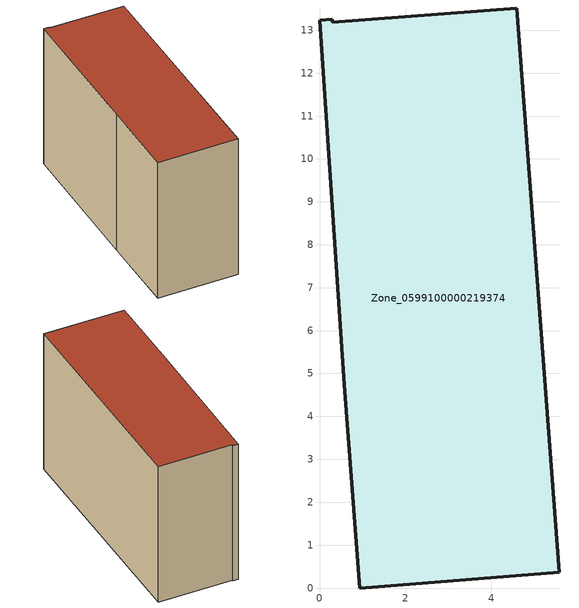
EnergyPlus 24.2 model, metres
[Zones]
Zone_0599100000219374
 floor ground (C_G): 0,13.23 0.29,13.26 0.29,13.19 4.59,13.52 5.58,0.37 0.93,0 0.57,4.73 z0
 wall outside (C_F): 0.57,4.73 0.93,0 5.58,0.37 4.59,13.52 0.29,13.19 0.29,13.26 0,13.23 0.57,4.73 z0:8.65
 roof outside (C_R): 0.29,13.26 0,13.23 0.57,4.73 0.93,0 5.58,0.37 4.59,13.52 0.29,13.19 z8.65
[BUILDING]
Pand.0599100000219374: North Axis=0; Terrain=City; Loads Convergence Tolerance Value=0.04; Temperature Convergence Tolerance Value=0.4; Solar Distribution=FullExterior; Maximum Number of Warmup Days=25; Minimum Number of Warmup Days=1
[Site:Location]
Rotterdam.The.Hague.AP_ZH_NLD Design_Conditions: Latitude=51.96; Longitude=4.45; Time Zone=1; Elevation=-4.5
[SITE:GROUNDTEMPERATURE:BUILDINGSURFACE]
18, 18, 18, 18, 18, 18, 18, 18, 18, 18, 18, 18
[MATERIAL] Thermal Absorptance=0.9; Solar Absorptance=0.7; Visible Absorptance=0.7
Name | Roughness | Thickness | Conductivity | Density | Specific Heat
G.TI.1946-1964 | MediumSmooth | 0.15 | 1 | 540 | 1210
F.TI.1946-1964 | Rough | 0.3 | 0.857143 | 1920 | 840
R.TI.1946-1964 | MediumRough | 0.2 | 0.277778 | 1500 | 1000
[CONSTRUCTION]
C_G: G.TI.1946-1964
C_F: F.TI.1946-1964
C_R: R.TI.1946-1964
[ZONE]
Zone_0599100000219374: Type=1; Multiplier=1; Ceiling Height=Autocalculate; Volume=Autocalculate; Floor Area=autocalculate; Part of Total Floor Area=Yes
[ZONEINFILTRATION:DESIGNFLOWRATE]
Infil_Zone_0599100000219374: Zone or ZoneList or Space or SpaceList=Zone_0599100000219374; Schedule=AlwaysOn; Design Flow Rate Calculation Method=Flow/Area; Flow Rate per Floor Area=0.003; Constant Term Coefficient=1; Temperature Term Coefficient=0; Velocity Term Coefficient=0; Velocity Squared Term Coefficient=0
[HVACTEMPLATE:ZONE:IDEALLOADSAIRSYSTEM]
Zone_0599100000219374: Maximum Heating Supply Air Temperature=50; Minimum Cooling Supply Air Temperature=13; Maximum Heating Supply Air Humidity Ratio=0.0156; Minimum Cooling Supply Air Humidity Ratio=0.0077; Heating Limit=NoLimit; Cooling Limit=NoLimit; Dehumidification Control Type=ConstantSensibleHeatRatio; Cooling Sensible Heat Ratio=0.7; Dehumidification Setpoint=60; Humidification Control Type=None; Humidification Setpoint=30; Outdoor Air Method=None; Outdoor Air Flow Rate per Person=0.00944; Outdoor Air Flow Rate per Zone Floor Area=0; Outdoor Air Flow Rate per Zone=0; Demand Controlled Ventilation Type=None; Outdoor Air Economizer Type=NoEconomizer; Heat Recovery Type=None; Sensible Heat Recovery Effectiveness=0.7; Latent Heat Recovery Effectiveness=0.65
[ZONECONTROL:THERMOSTAT]
ThermostatControl_Zone_0599100000219374: Zone or ZoneList=Zone_0599100000219374; Control Type Schedule=DualSetpointControlType; Control 1=Thermostat_Zone_0599100000219374; Temperature Difference Between Cutout And Setpoint=0
[THERMOSTATSETPOINT:DUALSETPOINT]
Thermostat_Zone_0599100000219374: Heating Setpoint Temperature Schedule=HeatingSetpoint_Zone_0599100000219374; Cooling Setpoint Temperature Schedule=CoolingSetpoint_Zone_0599100000219374
[SCHEDULE:COMPACT]
HeatingSetpoint_Zone_0599100000219374: Through: 12/31, For: AllDays, Until: 24:00, 21
CoolingSetpoint_Zone_0599100000219374: Through: 12/31, For: AllDays, Until: 24:00, 24
DualSetpointControlType: Through: 12/31, For: AllDays, Until: 24:00, 4
AlwaysOn: Through: 12/31, For: AllDays, Until: 24:00, 1
